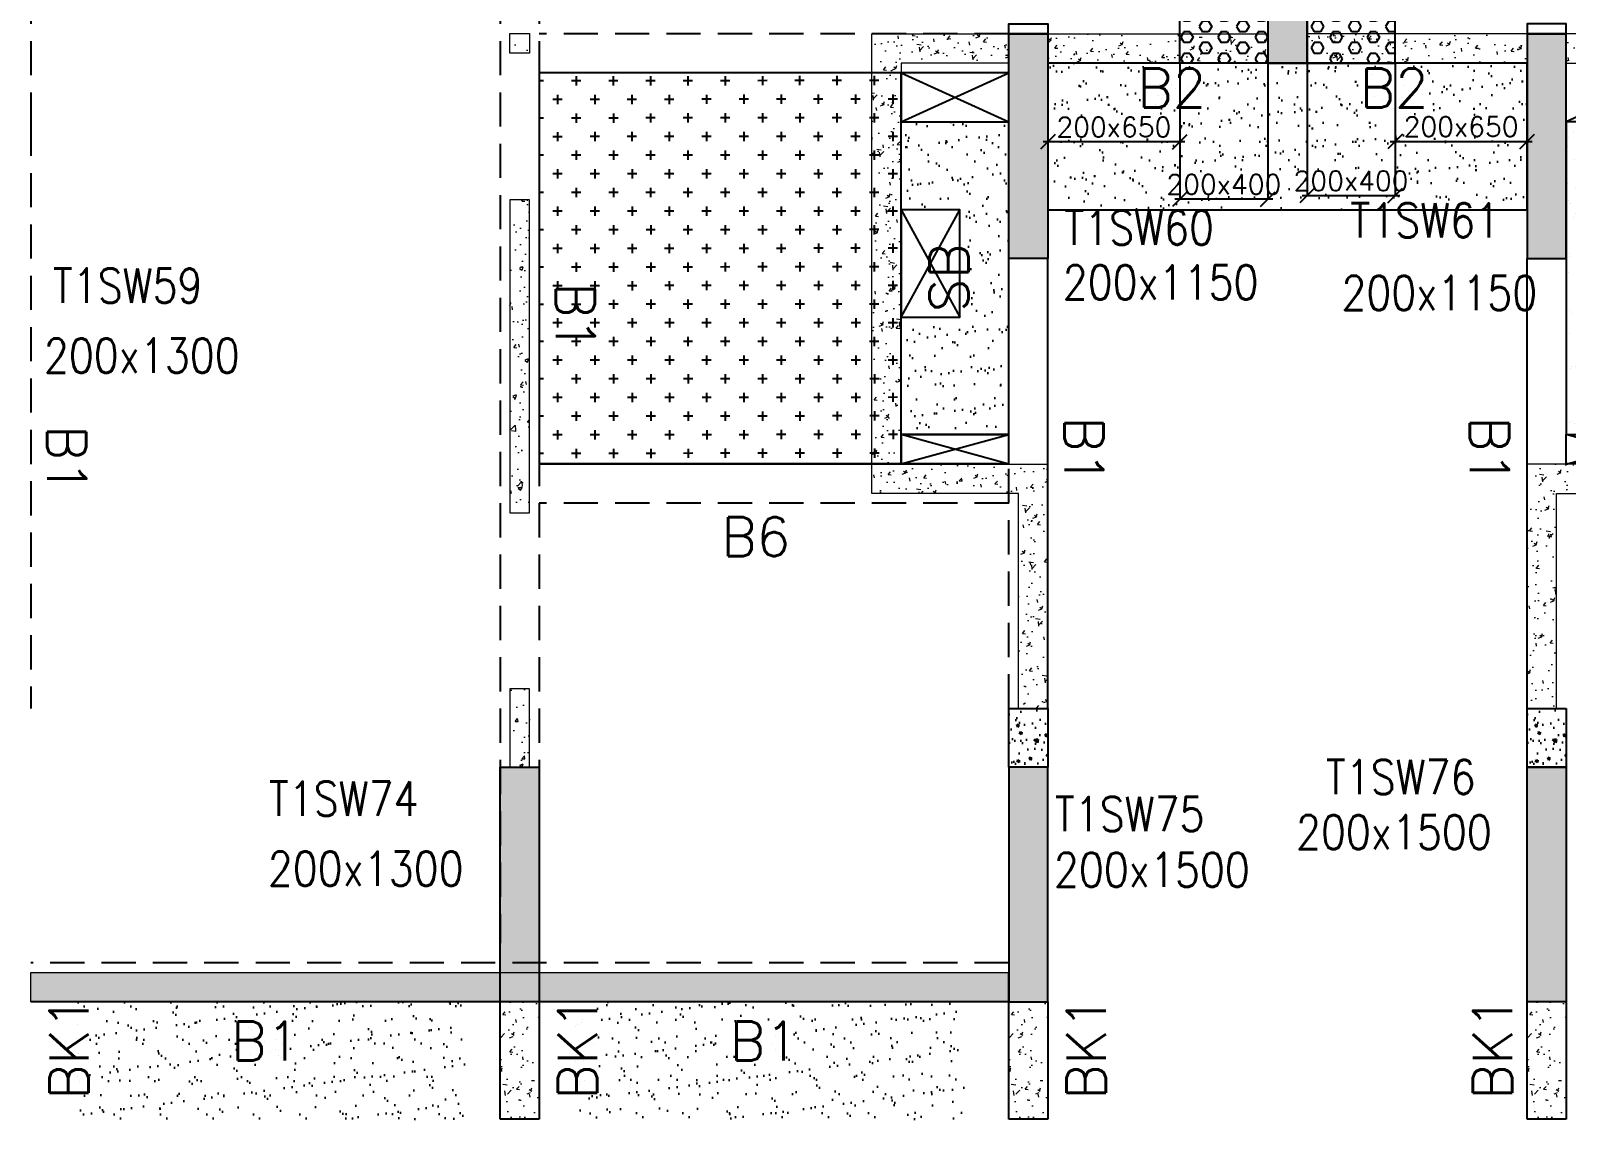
# Model space of a CAD drawing. Header units: millimetres. Extents: x 1078357 to 2594950, y -4969473 to -4636555.
# Drawn here: x 1728150 to 1736000, y -4674681 to -4669116 of the extents above; entities that cross this region are included whole.
import ezdxf

# ---------------------------------------------------------------- set-up
doc = ezdxf.new("R2010")
doc.units = ezdxf.units.MM
doc.header["$PDMODE"] = 35
for name, pattern in [('CENTER', [2, 1.25, -0.25, 0.25, -0.25]), ('CONTINOUS', [0]), ('HIDDEN', [0.375, 0.25, -0.125]), ('New Retail block$0$CONTINOUS', [0])]:
    doc.linetypes.add(name, pattern=pattern)
doc.layers.get('0').update_dxf_attribs({"lineweight": 0})
doc.layers.get('Defpoints').update_dxf_attribs({"lineweight": 0})
for name, color, linetype, lineweight in [('A-_ANOTDIMA_D-', 6, 'Continuous', 13), ('COL. NO.', 30, 'Continuous', 25), ('COL. SIZE', 7, 'Continuous', 25), ('DIM', 9, 'Continuous', 25), ('HATCH', 8, 'Continuous', 30), ('RCC UPSTAND', 43, 'Continuous', 30), ('S-NON STR RCC WALL', 8, 'Continuous', 0)]:
    doc.layers.add(name, color=color, linetype=linetype, lineweight=lineweight)
for name, color, linetype in [('B-200x325', 201, 'HIDDEN'), ('B-200x650', 241, 'HIDDEN'), ('B-300xSLAB THK.', 151, 'Continuous'), ('BK1-200x650', 241, 'HIDDEN'), ('DC BEAM NO.', 7, 'Continuous'), ('DROP SLAB', 8, 'Continuous'), ('NON STR. RCC WALL', 6, 'Continuous'), ('S-COLUMN_SHEAR WALL', 1, 'Continuous'), ('S-PROJECTION', 54, 'New Retail block$0$CONTINOUS'), ('SLAB FOLD', 8, 'Continuous')]:
    doc.layers.add(name, color=color, linetype=linetype)
doc.styles.add('Roman', font='romans')
doc.styles.add('ROMANS', font='romans.shx', dxfattribs={"width": 0.85})
doc.dimstyles.new('HARESH', dxfattribs={"dimtxt": 150, "dimasz": 75, "dimexe": 0, "dimexo": 0, "dimgap": 25, "dimtad": 1, "dimdec": 0, "dimdsep": 46, "dimtxsty": 'Roman', "dimblk": 'OBLIQUE', "dimcen": 225, "dimdle": 25, "dimclrd": 2, "dimclre": 2, "dimclrt": 7, "dimadec": 8, "dimazin": 1, "dimtfac": 1, "dimtdec": 0, "dimtmove": 0, "dimatfit": 0, "dimfxl": 1, "dimlwd": -1, "dimlwe": -1, "dimarcsym": 0})
pattern_1 = [(50, (-4642745.6, 23291591.78), (182.184669, -15.9390855), [19.05, -209.55]), (355, (-4642745.6, 23291591.78), (-35.2434214, 191.0568452), [15.24, -167.6405842]), (100.4514447, (-4642730.41, 23291590.45), (146.9412471, 175.1177519), [16.1900088, -178.0902446]), (46.1842, (-4642745.6, 23291642.58), (271.0790409, -42.042328), [28.575, -314.325]), (96.6355576, (-4642723, 23291639.08), (237.404134, 247.4261246), [24.2850231, -267.1356082]), (351.1841512, (-4642745.6, 23291642.58), (237.404134, 247.4261246), [22.859967, -251.459732]), (21, (-4642720.2, 23291629.88), (151.6143913, -102.2651982), [19.05, -209.55]), (326, (-4642720.2, 23291629.88), (61.8020283, 184.1879661), [15.24, -167.64]), (71.451445, (-4642707.56, 23291621.36), (213.4164193, 81.9227689), [16.1900088, -178.0899376]), (37.5, (-4642745.6, 23291591.78), (3.08860325, 84.55503887), [0, -165.608, 0, -170.18, 0, -168.275]), (7.5, (-4642745.6, 23291591.78), (66.8196625, 100.18057482), [0, -97.028, 0, -161.798, 0, -64.135]), (327.5, (-4642802.24, 23291591.78), (135.59059517, -5.728744), [0, -63.5, 0, -198.12, 0, -262.89]), (317.5, (-4642827.64, 23291591.78), (148.1291814, 25.42649103), [0, -82.55, 0, -131.572, 0, -186.69])]
pattern_2 = [(180, (602125.096, 207843.35), (-7e-15, -54.99261315), [31.75, -63.5]), (300, (602125.096, 207843.35), (47.625, 27.4963066), [31.75, -63.5]), (240, (602093.346, 207843.35), (47.625, -27.4963066), [31.75, -63.5])]

# ---------------------------------------------------------------- blocks, each defined once
blk = doc.blocks.new('_Oblique')
at = {"color": 0, "linetype": 'ByBlock', "lineweight": -2}
blk.add_line((-0.5, -0.5), (0.5, 0.5), dxfattribs=at)
blk = doc.blocks.new('*D1396')
at = {"layer": 'Defpoints', "color": 0, "ltscale": 700, "transparency": 16777216}
for p in [(1734024.3, -4669281.3, 0), (1734474.4, -4669281.3, 0), (1734024.3, -4669976.4)]:
    blk.add_point(p, dxfattribs=at)
at = {"layer": 'DIM', "color": 2, "ltscale": 700, "transparency": 16777216}
for p, q in [((1734024.3, -4669281.3), (1734024.3, -4669976.4)), ((1734474.4, -4669281.3), (1734474.4, -4669976.4)), ((1734499.4, -4669976.4), (1733999.3, -4669976.4))]:
    blk.add_line(p, q, dxfattribs=at)
at = {"layer": 'DIM', "color": 2, "ltscale": 700, "transparency": 16777216, "xscale": 75, "yscale": 75, "zscale": 75, "rotation": 180}
blk.add_blockref('_Oblique', (1734024.3, -4669976.4), dxfattribs=at)
at = {"layer": 'DIM', "color": 2, "ltscale": 700, "transparency": 16777216, "xscale": 75, "yscale": 75, "zscale": 75}
blk.add_blockref('_Oblique', (1734474.4, -4669976.4), dxfattribs=at)
at = {"layer": 'DIM', "color": 7, "ltscale": 700, "transparency": 16777216, "insert": (1734249.4, -4669901.4), "char_height": 150, "attachment_point": 5, "style": 'Roman'}
blk.add_mtext('{\\H0.666667x;200x400}', dxfattribs=at)
blk = doc.blocks.new('*D1397')
at = {"layer": 'Defpoints', "color": 0, "ltscale": 700, "transparency": 16777216}
for p in [(1733349.7, -4669281.4, 0), (1734024.3, -4669281.3, 0), (1733349.7, -4669683.4)]:
    blk.add_point(p, dxfattribs=at)
at = {"layer": 'DIM', "color": 2, "ltscale": 700, "transparency": 16777216}
for p, q in [((1733349.7, -4669281.4), (1733349.7, -4669683.4)), ((1734024.3, -4669281.3), (1734024.3, -4669683.4)), ((1734049.3, -4669683.4), (1733324.7, -4669683.4))]:
    blk.add_line(p, q, dxfattribs=at)
at = {"layer": 'DIM', "color": 2, "ltscale": 700, "transparency": 16777216, "xscale": 75, "yscale": 75, "zscale": 75, "rotation": 180}
blk.add_blockref('_Oblique', (1733349.7, -4669683.4), dxfattribs=at)
at = {"layer": 'DIM', "color": 2, "ltscale": 700, "transparency": 16777216, "xscale": 75, "yscale": 75, "zscale": 75}
blk.add_blockref('_Oblique', (1734024.3, -4669683.4), dxfattribs=at)
at = {"layer": 'DIM', "color": 7, "ltscale": 700, "transparency": 16777216, "insert": (1733687, -4669608.4), "char_height": 150, "attachment_point": 5, "style": 'Roman'}
blk.add_mtext('{\\H0.666667x;200x650}', dxfattribs=at)
blk = doc.blocks.new('*D1398')
at = {"layer": 'Defpoints', "color": 0, "ltscale": 700, "transparency": 16777216}
for p in [(1734674.5, -4669281.3, 0), (1735124.6, -4669281.4, 0), (1735124.6, -4669958.1)]:
    blk.add_point(p, dxfattribs=at)
at = {"layer": 'DIM', "color": 2, "ltscale": 700, "transparency": 16777216}
for p, q in [((1734674.5, -4669281.3), (1734674.5, -4669958.1)), ((1735124.6, -4669281.4), (1735124.6, -4669958.1)), ((1734649.5, -4669958.1), (1735149.6, -4669958.1))]:
    blk.add_line(p, q, dxfattribs=at)
at = {"layer": 'DIM', "color": 2, "ltscale": 700, "transparency": 16777216, "xscale": 75, "yscale": 75, "zscale": 75, "rotation": 180}
blk.add_blockref('_Oblique', (1734674.5, -4669958.1), dxfattribs=at)
at = {"layer": 'DIM', "color": 2, "ltscale": 700, "transparency": 16777216, "xscale": 75, "yscale": 75, "zscale": 75}
blk.add_blockref('_Oblique', (1735124.6, -4669958.1), dxfattribs=at)
at = {"layer": 'DIM', "color": 7, "ltscale": 700, "transparency": 16777216, "insert": (1734899.5, -4669883.1), "char_height": 150, "attachment_point": 5, "style": 'Roman'}
blk.add_mtext('{\\H0.666667x;200x400}', dxfattribs=at)
blk = doc.blocks.new('*D1399')
at = {"layer": 'Defpoints', "color": 0, "ltscale": 700, "transparency": 16777216}
for p in [(1735124.6, -4669281.4, 0), (1735799.5, -4669281.4, 0), (1735799.5, -4669681.4)]:
    blk.add_point(p, dxfattribs=at)
at = {"layer": 'DIM', "color": 2, "ltscale": 700, "transparency": 16777216}
for p, q in [((1735124.6, -4669281.4), (1735124.6, -4669681.4)), ((1735799.5, -4669281.4), (1735799.5, -4669681.4)), ((1735099.6, -4669681.4), (1735824.5, -4669681.4))]:
    blk.add_line(p, q, dxfattribs=at)
at = {"layer": 'DIM', "color": 2, "ltscale": 700, "transparency": 16777216, "xscale": 75, "yscale": 75, "zscale": 75, "rotation": 180}
blk.add_blockref('_Oblique', (1735124.6, -4669681.4), dxfattribs=at)
at = {"layer": 'DIM', "color": 2, "ltscale": 700, "transparency": 16777216, "xscale": 75, "yscale": 75, "zscale": 75}
blk.add_blockref('_Oblique', (1735799.5, -4669681.4), dxfattribs=at)
at = {"layer": 'DIM', "color": 7, "ltscale": 700, "transparency": 16777216, "insert": (1735462, -4669606.4), "char_height": 150, "attachment_point": 5, "style": 'Roman'}
blk.add_mtext('{\\H0.666667x;200x650}', dxfattribs=at)
blk = doc.blocks.new('G$CD63B60BD')
at = {"layer": 'COL. NO.', "linetype": 'Continuous', "style": 'ROMANS', "width": 0.85}
for s, p in [('T1SW61', (38245.8, 3908.3, -320.4)), ('T1SW60', (36783.6, 3870.6, -320.4)), ('T1SW59', (31613, 3574.7, -320.4)), ('T1SW76', (38120.4, 1062.3, -320.4)), ('T1SW74', (32717.2, 951.6, -320.4)), ('T1SW75', (36735.3, 872.8, -320.4))]:
    blk.add_text(s, height=175, dxfattribs=at).set_placement(p)
at = {"layer": 'COL. SIZE', "linetype": 'Continuous', "style": 'ROMANS', "width": 0.85}
for s, p in [('200x1150', (36775.6, 3591.4, -320.4)), ('200x1150', (38200.2, 3537.4, -320.4)), ('200x1300', (31567.2, 3216.9, -320.4)), ('200x1500', (37968.1, 780.4, -320.4)), ('200x1300', (32711.8, 593.8, -320.4)), ('200x1500', (36730.7, 588, -320.4))]:
    blk.add_text(s, height=175, dxfattribs=at).set_placement(p)

msp = doc.modelspace()

# ---------------------------------------------------------------- hatches: boundary and pattern name
at = {"layer": 'DROP SLAB'}
h = msp.add_hatch(dxfattribs=at)
h.set_pattern_fill('CROSS', color=8, scale=15, angle=0.03079)
h.set_pattern_definition([(180.03079016, (-8151115.37, 37483640.69), (-95.19879988, -95.30117261), [47.625, -142.875]), (270.03079016, (-8151139.2, 37483664.49), (95.30117261, -95.19879988), [47.625, -142.875])])
h.paths.add_polyline_path([(1732599.6, -4669330.9), (1730749.6, -4669330.9), (1730749.6, -4671330.7), (1732599.6, -4671330.7)])
at = {"layer": 'HATCH'}
h = msp.add_hatch(dxfattribs=at)
h.set_pattern_fill('AR-SAND', color=8, scale=3, angle=179.97015)
h.set_pattern_definition([(37.47015413, (-3351083.1, 18697427.76), (-4.72361136, 146.8264517), [0, -115.824, 0, -129.54, 0, -123.825]), (7.4701541, (-3351083.1, 18697427.76), (134.9689868, 214.9772528), [0, -62.484, 0, -104.394, 0, -40.005]), (327.4701541, (-3351176.83, 18697427.8), (237.2979035, 0.3075449), [0, -38.1, 0, -137.16, 0, -179.07]), (317.4701541, (-3351176.83, 18697427.8), (229.1017424, 66.759465), [0, -19.05, 0, -89.916, 0, -102.87])])
h.paths.add_polyline_path([(1735799.8, -4669280.8), (1733349.9, -4669280.8), (1733349.9, -4669880.9), (1735799.9, -4669880.9)])
h = msp.add_hatch(dxfattribs=at)
h.set_pattern_fill('AR-SAND', color=8, scale=3, angle=179.97015)
h.set_pattern_definition([(37.47015413, (-3351083.01, 18697427.76), (-4.72361136, 146.8264517), [0, -115.824, 0, -129.54, 0, -123.825]), (7.4701541, (-3351083.01, 18697427.76), (134.9689868, 214.9772528), [0, -62.484, 0, -104.394, 0, -40.005]), (327.4701541, (-3351176.74, 18697427.8), (237.2979035, 0.3075449), [0, -38.1, 0, -137.16, 0, -179.07]), (317.4701541, (-3351176.74, 18697427.8), (229.1017424, 66.759465), [0, -19.05, 0, -89.916, 0, -102.87])])
h.paths.add_polyline_path([(1735799.9, -4669280.8), (1733349.9, -4669280.8), (1733350, -4670030.8), (1735800, -4670030.8)])
h = msp.add_hatch(dxfattribs=at)
h.set_pattern_fill('AR-SAND', color=8, scale=3, angle=359.97015)
h.set_pattern_definition([(37.47015413, (-4472244.2, 23605394.69), (-4.72361136, 146.8264517), [0, -115.824, 0, -129.54, 0, -123.825]), (7.4701541, (-4472244.2, 23605394.7), (134.9689868, 214.9772528), [0, -62.484, 0, -104.394, 0, -40.005]), (327.47015413, (-4472337.93, 23605394.74), (237.29790347, 0.3075449), [0, -38.1, 0, -137.16, 0, -179.07]), (317.4701541, (-4472337.93, 23605394.74), (229.1017424, 66.759465), [0, -19.05, 0, -89.916, 0, -102.87])])
h.paths.add_polyline_path([(1733148.9, -4671180.9), (1732598.9, -4671180.9), (1732598.9, -4670580.9), (1732898.9, -4670580.9), (1732898.9, -4670030.9), (1732598.9, -4670031), (1732598.9, -4669580.9), (1733148.9, -4669580.9)])
h = msp.add_hatch(dxfattribs=at)
h.set_pattern_fill('AR-SAND', color=8, scale=3, angle=180.02985)
h.set_pattern_definition([(37.47015413, (-4472243.43, 23605394.62), (-4.72361136, 146.8264517), [0, -115.824, 0, -129.54, 0, -123.825]), (7.4701541, (-4472243.43, 23605394.62), (134.9689868, 214.9772528), [0, -62.484, 0, -104.394, 0, -40.005]), (327.47015413, (-4472337.15, 23605394.67), (237.29790347, 0.3075449), [0, -38.1, 0, -137.16, 0, -179.07]), (317.4701541, (-4472337.15, 23605394.67), (229.1017424, 66.759465), [0, -19.05, 0, -89.916, 0, -102.87])])
h.paths.add_polyline_path([(1735999.6, -4671180.8), (1736549.6, -4671180.8), (1736549.6, -4670580.8), (1736249.6, -4670580.8), (1736249.6, -4670030.8), (1736549.6, -4670030.9), (1736549.6, -4669580.8), (1735999.6, -4669580.8)])
h = msp.add_hatch(dxfattribs=at)
h.set_pattern_fill('AR-SAND', color=8, scale=3, angle=179.97015)
h.set_pattern_definition([(37.47015413, (-3349758.1, 18697427.77), (-4.72361136, 146.8264517), [0, -115.824, 0, -129.54, 0, -123.825]), (7.4701541, (-3349758.1, 18697427.77), (134.9689868, 214.9772528), [0, -62.484, 0, -104.394, 0, -40.005]), (327.4701541, (-3349851.83, 18697427.82), (237.2979035, 0.3075449), [0, -38.1, 0, -137.16, 0, -179.07]), (317.4701541, (-3349851.83, 18697427.82), (229.1017424, 66.759465), [0, -19.05, 0, -89.916, 0, -102.87])])
h.paths.add_polyline_path([(1730374.9, -4674080.9), (1728374.9, -4674080.9), (1728374.9, -4674680.9), (1730374.9, -4674680.9)])
h = msp.add_hatch(dxfattribs=at)
h.set_pattern_fill('AR-SAND', color=8, scale=3, angle=179.97015)
h.set_pattern_definition([(37.47015413, (-3352308.1, 18697427.77), (-4.72361136, 146.8264517), [0, -115.824, 0, -129.54, 0, -123.825]), (7.4701541, (-3352308.1, 18697427.77), (134.9689868, 214.9772528), [0, -62.484, 0, -104.394, 0, -40.005]), (327.4701541, (-3352401.83, 18697427.82), (237.2979035, 0.3075449), [0, -38.1, 0, -137.16, 0, -179.07]), (317.4701541, (-3352401.83, 18697427.82), (229.1017424, 66.759465), [0, -19.05, 0, -89.916, 0, -102.87])])
h.paths.add_polyline_path([(1732924.9, -4674080.9), (1730924.9, -4674080.9), (1730924.9, -4674680.9), (1732924.9, -4674680.9)])
at = {"layer": 'RCC UPSTAND'}
h = msp.add_hatch(dxfattribs=at)
h.set_pattern_fill('AR-CONC', color=8, scale=20, angle=90)
h.set_pattern_definition([(140, (-1474850.46, -7211325.33), (12.550427, 143.4520365), [15, -165]), (85, (-1474850.46, -7211325.33), (-150.438427, -27.7502667), [12, -132]), (190.4514445, (-1474849.42, -7211313.37), (-137.887998, 115.7017693), [12.7480384, -140.2284224]), (136.1842, (-1474890.46, -7211325.33), (33.103856, 213.448266), [22.5, -247.5]), (186.6356355, (-1474887.7, -7211307.54), (-194.82372, 186.932389), [19.122068, -210.342752]), (81.184164, (-1474890.46, -7211325.33), (-194.82372, 186.932389), [18, -198]), (111, (-1474880.46, -7211305.33), (80.523778, 119.3814104), [15, -165]), (56, (-1474880.46, -7211305.33), (-145.030009, 48.6630664), [12, -132]), (161.4514447, (-1474873.75, -7211295.38), (-64.5062306, 168.0444753), [12.748038, -140.2284224]), (127.5, (-1474850.465, -7211325.327), (-66.57877077, 2.43197106), [0, -130.4, 0, -134, 0, -132.5]), (97.5, (-1474850.465, -7211325.33), (-78.8823424, 52.6139075), [0, -76.4, 0, -127.4, 0, -50.5]), (57.5, (-1474850.465, -7211369.927), (4.51097435, 106.7644872), [0, -50, 0, -156, 0, -207]), (47.5, (-1474850.46, -7211389.93), (-20.0209965, 116.6372339), [0, -65, 0, -103.6, 0, -147])])
h.paths.add_polyline_path([(1733349.6, -4672580.8), (1733349.6, -4672880.8), (1733149.6, -4672880.8), (1733149.6, -4672580.8)])
h = msp.add_hatch(dxfattribs=at)
h.set_pattern_fill('AR-CONC', color=8, scale=20, angle=90)
h.set_pattern_definition([(140, (-1472200.46, -7211325.33), (12.550427, 143.4520365), [15, -165]), (85, (-1472200.46, -7211325.33), (-150.438427, -27.7502667), [12, -132]), (190.4514445, (-1472199.42, -7211313.37), (-137.887998, 115.7017693), [12.7480384, -140.2284224]), (136.1842, (-1472240.46, -7211325.33), (33.103856, 213.448266), [22.5, -247.5]), (186.6356355, (-1472237.7, -7211307.54), (-194.82372, 186.932389), [19.122068, -210.342752]), (81.184164, (-1472240.46, -7211325.33), (-194.82372, 186.932389), [18, -198]), (111, (-1472230.46, -7211305.33), (80.523778, 119.3814104), [15, -165]), (56, (-1472230.46, -7211305.33), (-145.030009, 48.6630664), [12, -132]), (161.4514447, (-1472223.75, -7211295.38), (-64.5062306, 168.0444753), [12.748038, -140.2284224]), (127.5, (-1472200.465, -7211325.327), (-66.57877077, 2.43197106), [0, -130.4, 0, -134, 0, -132.5]), (97.5, (-1472200.465, -7211325.33), (-78.8823424, 52.6139075), [0, -76.4, 0, -127.4, 0, -50.5]), (57.5, (-1472200.465, -7211369.927), (4.51097435, 106.7644872), [0, -50, 0, -156, 0, -207]), (47.5, (-1472200.46, -7211389.93), (-20.0209965, 116.6372339), [0, -65, 0, -103.6, 0, -147])])
h.paths.add_polyline_path([(1735999.6, -4672580.8), (1735999.6, -4672880.8), (1735799.6, -4672880.8), (1735799.6, -4672580.8)])
at = {"layer": 'S-COLUMN_SHEAR WALL', "lineweight": 25}
h = msp.add_hatch(color=1, dxfattribs=at)
h.dxf.hatch_style = 1
h.paths.add_polyline_path([(1734474.7, -4669280.8), (1734674.7, -4669280.8), (1734674.7, -4667130.8), (1734474.7, -4667130.8)])
at = {"layer": 'S-COLUMN_SHEAR WALL', "lineweight": 25, "extrusion": (-1.00316e-06, -1.91639e-11, 1)}
h = msp.add_hatch(color=1, dxfattribs=at)
h.dxf.hatch_style = 1
h.paths.add_polyline_path([(1733149.7, -4669130.9), (1733349.7, -4669130.9), (1733349.7, -4670280.9), (1733149.7, -4670280.9)])
at = {"layer": 'S-COLUMN_SHEAR WALL', "lineweight": 25}
h = msp.add_hatch(color=1, dxfattribs=at)
h.dxf.hatch_style = 1
h.paths.add_polyline_path([(1735999.7, -4669130.9), (1735799.7, -4669130.9), (1735799.7, -4670280.9), (1735999.7, -4670280.9)])
h = msp.add_hatch(color=1, dxfattribs=at)
h.dxf.hatch_style = 1
h.paths.add_polyline_path([(1730749.6, -4672880.8), (1730749.6, -4674080.9), (1730549.6, -4674080.9), (1730549.6, -4672880.8)])
at = {"layer": 'S-COLUMN_SHEAR WALL', "lineweight": 25, "extrusion": (-1.00316e-06, -1.91639e-11, 1)}
h = msp.add_hatch(color=1, dxfattribs=at)
h.dxf.hatch_style = 1
h.paths.add_polyline_path([(1733149.6, -4674080.9), (1733349.6, -4674080.9), (1733349.6, -4672880.9), (1733149.6, -4672880.9)])
at = {"layer": 'S-COLUMN_SHEAR WALL', "lineweight": 25}
h = msp.add_hatch(color=1, dxfattribs=at)
h.dxf.hatch_style = 1
h.paths.add_polyline_path([(1735999.6, -4672880.8), (1735999.6, -4674080.9), (1735799.6, -4674080.9), (1735799.6, -4672880.8)])
at = {"layer": 'S-NON STR RCC WALL'}
h = msp.add_hatch(dxfattribs=at)
h.set_pattern_fill('AR-CONC', color=256, angle=180)
h.set_pattern_definition([(50, (2827874.64, -9398072.05), (182.184669, -15.9390855), [19.05, -209.55]), (355, (2827874.64, -9398072.05), (-35.2434214, 191.056845), [15.24, -167.640584]), (100.4514447, (2827889.82, -9398073.38), (146.941247, 175.117752), [16.190009, -178.0902446]), (46.1842, (2827874.64, -9398021.25), (271.079041, -42.042328), [28.575, -314.325]), (96.6355576, (2827897.23, -9398024.75), (237.404134, 247.426125), [24.285023, -267.135608]), (351.184151, (2827874.64, -9398021.25), (237.404134, 247.426125), [22.859967, -251.459732]), (21, (2827900.04, -9398033.95), (151.6143913, -102.265198), [19.05, -209.55]), (326, (2827900.04, -9398033.95), (61.802028, 184.187966), [15.24, -167.64]), (71.451445, (2827912.68, -9398042.47), (213.416419, 81.922769), [16.190009, -178.0899376]), (37.5, (2827874.64, -9398072.05), (3.08860325, 84.5550389), [0, -165.608, 0, -170.18, 0, -168.275]), (7.5, (2827874.64, -9398072.05), (66.8196625, 100.1805748), [0, -97.028, 0, -161.798, 0, -64.135]), (327.5, (2827818, -9398072.05), (135.5905952, -5.728744), [0, -63.5, 0, -198.12, 0, -262.89]), (317.5, (2827792.6, -9398072.05), (148.1291814, 25.426491), [0, -82.55, 0, -131.572, 0, -186.69])])
h.paths.add_polyline_path([(1730599.9, -4669130.7), (1730699.9, -4669130.7), (1730699.9, -4669230.7), (1730599.9, -4669230.7)])
h = msp.add_hatch(dxfattribs=at)
h.set_pattern_fill('AR-CONC', color=256)
h.set_pattern_definition(pattern_1)
h.paths.add_polyline_path([(1732449.9, -4671480.9), (1732449.9, -4669130.9), (1733149.9, -4669130.9), (1733149.9, -4669280.9), (1732599.9, -4669280.9), (1732599.9, -4671330.9), (1733349.9, -4671330.9), (1733349.9, -4672580.8), (1733199.9, -4672580.8), (1733199.9, -4671480.9)])
h = msp.add_hatch(dxfattribs=at)
h.set_pattern_fill('AR-CONC', color=256)
h.set_pattern_definition(pattern_1)
h.paths.add_polyline_path([(1734474.9, -4669280.9), (1733349.9, -4669280.9), (1733349.9, -4669130.9), (1734474.9, -4669130.9)])
h = msp.add_hatch(dxfattribs=at)
h.set_pattern_fill('AR-CONC', color=256, angle=180)
h.set_pattern_definition(pattern_1)
h.paths.add_polyline_path([(1734674.9, -4669280.9), (1735799.9, -4669280.9), (1735799.9, -4669130.9), (1734674.9, -4669130.9)])
h = msp.add_hatch(dxfattribs=at)
h.set_pattern_fill('AR-CONC', color=256, angle=180)
h.set_pattern_definition(pattern_1)
h.paths.add_polyline_path([(1736699.9, -4671480.9), (1736699.9, -4669130.9), (1735999.9, -4669130.9), (1735999.9, -4669280.9), (1736549.9, -4669280.9), (1736549.9, -4671330.9), (1735799.9, -4671330.9), (1735799.9, -4672580.8), (1735949.9, -4672580.8), (1735949.9, -4671480.9)])
h = msp.add_hatch(dxfattribs=at)
h.set_pattern_fill('AR-CONC', color=256, angle=180)
h.set_pattern_definition([(50, (2827887.86, -9396707.38), (182.184669, -15.9390855), [19.05, -209.55]), (355, (2827887.86, -9396707.38), (-35.2434214, 191.056845), [15.24, -167.640584]), (100.4514447, (2827903.04, -9396708.71), (146.941247, 175.117752), [16.190009, -178.0902446]), (46.1842, (2827887.86, -9396656.58), (271.079041, -42.042328), [28.575, -314.325]), (96.6355576, (2827910.45, -9396660.1), (237.404134, 247.426125), [24.285023, -267.135608]), (351.184151, (2827887.86, -9396656.58), (237.404134, 247.426125), [22.859967, -251.459732]), (21, (2827913.26, -9396669.28), (151.6143913, -102.265198), [19.05, -209.55]), (326, (2827913.26, -9396669.28), (61.802028, 184.187966), [15.24, -167.64]), (71.451445, (2827925.89, -9396677.8), (213.416419, 81.922769), [16.190009, -178.0899376]), (37.5, (2827887.855, -9396707.385), (3.08860325, 84.5550389), [0, -165.608, 0, -170.18, 0, -168.275]), (7.5, (2827887.855, -9396707.385), (66.8196625, 100.1805748), [0, -97.028, 0, -161.798, 0, -64.135]), (327.5, (2827831.21, -9396707.385), (135.5905952, -5.728744), [0, -63.5, 0, -198.12, 0, -262.89]), (317.5, (2827805.81, -9396707.38), (148.1291814, 25.426491), [0, -82.55, 0, -131.572, 0, -186.69])])
h.paths.add_polyline_path([(1730599.9, -4671580.7), (1730699.9, -4671580.7), (1730699.9, -4669980.7), (1730599.9, -4669980.7)])
h = msp.add_hatch(dxfattribs=at)
h.set_pattern_fill('AR-CONC', color=256, angle=180)
h.set_pattern_definition([(50, (1730663.14, -4712688.2), (182.18467, -15.9391), [19.05, -209.55]), (355, (1730663.14, -4712688.2), (-35.2434, 191.05685), [15.24, -167.6406]), (100.45144, (1730678.32, -4712689.53), (146.94125, 175.11775), [16.19, -178.09024]), (46.1842, (1730663.14, -4712637.4), (271.079, -42.0423), [28.575, -314.325]), (96.63556, (1730685.73, -4712640.9), (237.4041, 247.4261), [24.285, -267.1356]), (351.18415, (1730663.14, -4712637.4), (237.4041, 247.4261), [22.86, -251.4597]), (21, (1730688.54, -4712650.1), (151.6144, -102.2652), [19.05, -209.55]), (326, (1730688.54, -4712650.1), (61.802, 184.188), [15.24, -167.64]), (71.45144, (1730701.17, -4712658.62), (213.4164, 81.9228), [16.19, -178.0899]), (37.5, (1730663.14, -4712688.2), (3.0886, 84.55504), [0, -165.608, 0, -170.18, 0, -168.275]), (7.5, (1730663.14, -4712688.2), (66.81966, 100.18057), [0, -97.028, 0, -161.798, 0, -64.135]), (327.5, (1730606.5, -4712688.2), (135.5906, -5.72874), [0, -63.5, 0, -198.12, 0, -262.89]), (317.5, (1730581.1, -4712688.2), (148.12918, 25.4265), [0, -82.55, 0, -131.572, 0, -186.69])])
h.paths.add_polyline_path([(1730599.9, -4672881.1), (1730699.9, -4672881.1), (1730699.9, -4672480.7), (1730599.9, -4672480.7)])
h = msp.add_hatch(dxfattribs=at)
h.set_pattern_fill('AR-CONC', color=256)
h.set_pattern_definition([(50, (-5739970.31, 27975610.97), (182.184669, -15.93908554), [19.05, -209.55]), (355, (-5739970.31, 27975610.97), (-35.2434214, 191.0568452), [15.24, -167.6405842]), (100.4514447, (-5739955.13, 27975609.64), (146.9412471, 175.1177519), [16.1900088, -178.0902446]), (46.1842, (-5739970.31, 27975661.77), (271.0790409, -42.042328), [28.575, -314.325]), (96.6355576, (-5739947.72, 27975658.27), (237.404134, 247.4261246), [24.2850231, -267.1356082]), (351.1841512, (-5739970.3, 27975661.77), (237.404134, 247.4261246), [22.859967, -251.459732]), (21, (-5739944.91, 27975649.07), (151.6143913, -102.2651982), [19.05, -209.55]), (326, (-5739944.91, 27975649.07), (61.8020283, 184.1879661), [15.24, -167.64]), (71.451445, (-5739932.28, 27975640.55), (213.4164193, 81.9227689), [16.1900088, -178.0899376]), (37.5, (-5739970.31, 27975610.97), (3.08860325, 84.55503887), [0, -165.608, 0, -170.18, 0, -168.275]), (7.5, (-5739970.31, 27975610.97), (66.8196625, 100.18057482), [0, -97.028, 0, -161.798, 0, -64.135]), (327.5, (-5740026.954, 27975610.97), (135.59059517, -5.72874399), [0, -63.5, 0, -198.12, 0, -262.89]), (317.5, (-5740052.35, 27975610.97), (148.1291814, 25.42649103), [0, -82.55, 0, -131.572, 0, -186.69])])
h.paths.add_polyline_path([(1733146.9, -4674080.9), (1728149.9, -4674080.9), (1728149.9, -4673930.9), (1733146.9, -4673930.9)])
h = msp.add_hatch(dxfattribs=at)
h.set_pattern_fill('AR-CONC', color=256, angle=180)
h.set_pattern_definition([(50, (-7899622.63, 37565026.48), (182.184669, -15.93908554), [19.05, -209.55]), (355, (-7899622.63, 37565026.48), (-35.2434214, 191.0568452), [15.24, -167.6405842]), (100.4514447, (-7899607.45, 37565025.16), (146.9412471, 175.1177519), [16.1900088, -178.0902446]), (46.1842, (-7899622.63, 37565077.28), (271.0790409, -42.0423279), [28.575, -314.325]), (96.6355576, (-7899600.04, 37565073.78), (237.404134, 247.4261246), [24.2850231, -267.1356082]), (351.1841512, (-7899622.63, 37565077.28), (237.404134, 247.4261246), [22.859967, -251.459732]), (21, (-7899597.23, 37565064.58), (151.61439127, -102.2651982), [19.05, -209.55]), (326, (-7899597.23, 37565064.58), (61.80202835, 184.1879661), [15.24, -167.64]), (71.451445, (-7899584.6, 37565056.06), (213.4164193, 81.9227689), [16.1900088, -178.0899376]), (37.5, (-7899622.63, 37565026.485), (3.08860325, 84.55503887), [0, -165.608, 0, -170.18, 0, -168.275]), (7.5, (-7899622.63, 37565026.485), (66.81966251, 100.18057482), [0, -97.028, 0, -161.798, 0, -64.135]), (327.5, (-7899679.27, 37565026.485), (135.59059517, -5.72874399), [0, -63.5, 0, -198.12, 0, -262.89]), (317.5, (-7899704.67, 37565026.48), (148.1291814, 25.42649103), [0, -82.55, 0, -131.572, 0, -186.69])])
h.paths.add_polyline_path([(1730749.6, -4674080.8), (1730549.6, -4674080.8), (1730549.6, -4674680.8), (1730749.6, -4674680.8), (1730749.6, -4674680.8), (1730749.6, -4674080.9)], is_closed=False)
h = msp.add_hatch(dxfattribs=at)
h.set_pattern_fill('AR-CONC', color=256, angle=180)
h.set_pattern_definition([(50, (-7897022.61, 37565026.48), (182.184669, -15.93908554), [19.05, -209.55]), (355, (-7897022.61, 37565026.48), (-35.2434214, 191.0568452), [15.24, -167.6405842]), (100.4514447, (-7897007.43, 37565025.16), (146.9412471, 175.1177519), [16.1900088, -178.0902446]), (46.1842, (-7897022.6, 37565077.28), (271.0790409, -42.0423279), [28.575, -314.325]), (96.6355576, (-7897000.02, 37565073.78), (237.404134, 247.4261246), [24.2850231, -267.1356082]), (351.1841512, (-7897022.6, 37565077.28), (237.404134, 247.4261246), [22.859967, -251.459732]), (21, (-7896997.21, 37565064.58), (151.61439127, -102.2651982), [19.05, -209.55]), (326, (-7896997.21, 37565064.58), (61.80202835, 184.1879661), [15.24, -167.64]), (71.451445, (-7896984.58, 37565056.06), (213.4164193, 81.9227689), [16.1900088, -178.0899376]), (37.5, (-7897022.61, 37565026.485), (3.08860325, 84.55503887), [0, -165.608, 0, -170.18, 0, -168.275]), (7.5, (-7897022.61, 37565026.485), (66.81966251, 100.18057482), [0, -97.028, 0, -161.798, 0, -64.135]), (327.5, (-7897079.25, 37565026.485), (135.59059517, -5.72874399), [0, -63.5, 0, -198.12, 0, -262.89]), (317.5, (-7897104.65, 37565026.48), (148.1291814, 25.42649103), [0, -82.55, 0, -131.572, 0, -186.69])])
h.paths.add_polyline_path([(1733349.6, -4674080.8), (1733149.6, -4674080.8), (1733149.6, -4674680.8), (1733349.6, -4674680.8), (1733349.6, -4674680.8), (1733349.6, -4674080.9)], is_closed=False)
h = msp.add_hatch(dxfattribs=at)
h.set_pattern_fill('AR-CONC', color=256, angle=180)
h.set_pattern_definition([(50, (-7894372.61, 37565026.48), (182.184669, -15.93908554), [19.05, -209.55]), (355, (-7894372.61, 37565026.48), (-35.2434214, 191.0568452), [15.24, -167.6405842]), (100.4514447, (-7894357.43, 37565025.16), (146.9412471, 175.1177519), [16.1900088, -178.0902446]), (46.1842, (-7894372.6, 37565077.28), (271.0790409, -42.0423279), [28.575, -314.325]), (96.6355576, (-7894350.02, 37565073.78), (237.404134, 247.4261246), [24.2850231, -267.1356082]), (351.1841512, (-7894372.6, 37565077.28), (237.404134, 247.4261246), [22.859967, -251.459732]), (21, (-7894347.21, 37565064.58), (151.61439127, -102.2651982), [19.05, -209.55]), (326, (-7894347.21, 37565064.58), (61.80202835, 184.1879661), [15.24, -167.64]), (71.451445, (-7894334.58, 37565056.06), (213.4164193, 81.9227689), [16.1900088, -178.0899376]), (37.5, (-7894372.61, 37565026.485), (3.08860325, 84.55503887), [0, -165.608, 0, -170.18, 0, -168.275]), (7.5, (-7894372.61, 37565026.485), (66.81966251, 100.18057482), [0, -97.028, 0, -161.798, 0, -64.135]), (327.5, (-7894429.25, 37565026.485), (135.59059517, -5.72874399), [0, -63.5, 0, -198.12, 0, -262.89]), (317.5, (-7894454.65, 37565026.48), (148.1291814, 25.42649103), [0, -82.55, 0, -131.572, 0, -186.69])])
h.paths.add_polyline_path([(1735999.6, -4674080.8), (1735799.6, -4674080.8), (1735799.6, -4674680.8), (1735999.6, -4674680.8), (1735999.6, -4674680.8), (1735999.6, -4674080.9)], is_closed=False)
at = {"layer": 'SLAB FOLD', "ltscale": 1000}
h = msp.add_hatch(dxfattribs=at)
h.set_pattern_fill('HEX', color=8, scale=10, angle=180)
h.set_pattern_definition(pattern_2)
h.paths.add_polyline_path([(1734474.8, -4667341.4), (1734024.8, -4667341.4), (1734024.8, -4669280.8), (1734474.8, -4669280.8)])
h = msp.add_hatch(dxfattribs=at)
h.set_pattern_fill('HEX', color=8, scale=10, angle=180)
h.set_pattern_definition(pattern_2)
h.paths.add_polyline_path([(1734675.2, -4667341.4), (1735125.2, -4667341.4), (1735125.2, -4669280.8), (1734675.2, -4669280.8)])

# ---------------------------------------------------------------- linework, layer by layer
at = {"color": 2, "linetype": 'CENTER', "ltscale": 700, "elevation": 0}
msp.add_lwpolyline([(1734474.7, -4669280.8), (1734674.7, -4669280.8), (1734674.7, -4667330.8), (1734474.7, -4667330.8)], close=True, dxfattribs=at)
at = {"layer": 'B-200x325', "ltscale": 700}
for p, q in [((1733149.6, -4669130.9, 0), (1730749.8, -4669130.9, 0)), ((1733149.8, -4671530.7, 0), (1730749.8, -4671530.7, 0))]:
    msp.add_line(p, q, dxfattribs=at)
at = {"layer": 'B-200x325', "linetype": 'Continuous', "ltscale": 700}
for p, q in [((1733149.6, -4669330.9, 0), (1730749.8, -4669330.9, 0)), ((1733149.8, -4671330.7, 0), (1730749.8, -4671330.7, 0))]:
    msp.add_line(p, q, dxfattribs=at)
at = {"layer": 'B-200x650', "linetype": 'HIDDEN', "ltscale": 700}
for p, q in [((1728149.9, -4667330.9, 0), (1728149.9, -4669580.8, 0)), ((1730549.9, -4667330.9, 0), (1730549.9, -4673780.8, 0)), ((1730749.9, -4667330.9, 0), (1730749.9, -4673780.8, 0)), ((1728149.9, -4669580.8, 0), (1728149.9, -4672580.8, 0)), ((1733149.9, -4672580.8, 0), (1733149.9, -4670280.8, 0)), ((1733149.9, -4673880.8, 0), (1728149.9, -4673880.8, 0))]:
    msp.add_line(p, q, dxfattribs=at)
at = {"layer": 'B-200x650', "linetype": 'Continuous', "ltscale": 700}
msp.add_line((1735799.8, -4669280.8, 0), (1733349.9, -4669280.8, 0), dxfattribs=at)
at = {"layer": 'B-200x650', "linetype": 'CONTINOUS', "ltscale": 700}
for p, q in [((1733349.9, -4672580.8, 0), (1733349.9, -4670280.8, 0)), ((1735799.9, -4672580.8, 0), (1735799.9, -4670280.8, 0)), ((1733149.9, -4674080.8, 0), (1728149.9, -4674080.8, 0)), ((1730549.6, -4674680.8, 0), (1730549.6, -4674080.8, 0)), ((1730749.6, -4674080.8, 0), (1730749.6, -4674680.8, 0)), ((1733149.6, -4674680.8, 0), (1733149.6, -4674080.8, 0)), ((1733349.6, -4674080.8, 0), (1733349.6, -4674680.8, 0)), ((1735799.6, -4674680.8, 0), (1735799.6, -4674080.8, 0)), ((1735999.6, -4674080.8, 0), (1735999.6, -4674680.8, 0)), ((1730749.6, -4674680.8, 0), (1730549.6, -4674680.8, 0)), ((1733349.6, -4674680.8, 0), (1733149.6, -4674680.8, 0)), ((1735999.6, -4674680.8, 0), (1735799.6, -4674680.8, 0))]:
    msp.add_line(p, q, dxfattribs=at)
at = {"layer": 'BK1-200x650', "linetype": 'Continuous', "ltscale": 700, "elevation": 0}
for points in [[(1733349.9, -4669130.9), (1733149.9, -4669130.9), (1733149.9, -4669080.7), (1733349.9, -4669080.7)], [(1735799.9, -4669130.9), (1735999.9, -4669130.9), (1735999.9, -4669080.7), (1735799.9, -4669080.7)]]:
    msp.add_lwpolyline(points, close=True, dxfattribs=at)
at = {"layer": 'DROP SLAB', "color": 3, "linetype": 'CONTINOUS', "ltscale": 500}
for p, q in [((1732599.7, -4669580.8, 0), (1733149.5, -4669330.8, 0)), ((1732599.7, -4669330.8, 0), (1733149.7, -4669580.8, 0)), ((1736549.6, -4669330.8, 0), (1735999.6, -4669580.8, 0)), ((1732599.5, -4670580.9, 0), (1732899.6, -4670030.9, 0)), ((1732599.5, -4670030.9, 0), (1732899.6, -4670580.9, 0)), ((1733149.2, -4671330.8, 0), (1732599.2, -4671180.8, 0)), ((1732600, -4671330.6, 0), (1733149.2, -4671180.8, 0)), ((1736548.8, -4671330.6, 0), (1735999.6, -4671180.8, 0)), ((1735999.6, -4671330.8, 0), (1736549.6, -4671180.8, 0))]:
    msp.add_line(p, q, dxfattribs=at)
at = {"layer": 'DROP SLAB', "color": 3, "linetype": 'CONTINOUS', "ltscale": 500, "elevation": 0}
for points in [[(1732599.6, -4669330.9), (1730749.6, -4669330.9), (1730749.6, -4671330.7), (1732599.6, -4671330.7)], [(1732599.7, -4669580.8), (1733149.5, -4669580.8), (1733149.5, -4669330.8), (1732599.7, -4669330.8)], [(1732599.6, -4670580.9), (1732899.6, -4670580.9), (1732899.6, -4670030.9), (1732599.6, -4670030.9)], [(1732599.2, -4671330.6), (1733149.2, -4671330.6), (1733149.2, -4671180.8), (1732599.2, -4671180.8)], [(1736549.6, -4671330.6), (1735999.6, -4671330.6), (1735999.6, -4671180.8), (1736549.6, -4671180.8)]]:
    msp.add_lwpolyline(points, close=True, dxfattribs=at)
at = {"layer": 'NON STR. RCC WALL', "elevation": 0}
for points in [[(1733349.6, -4672580.8), (1733349.6, -4672880.8), (1733149.6, -4672880.8), (1733149.6, -4672580.8)], [(1735999.6, -4672580.8), (1735999.6, -4672880.8), (1735799.6, -4672880.8), (1735799.6, -4672580.8)]]:
    msp.add_lwpolyline(points, close=True, dxfattribs=at)
at = {"layer": 'S-COLUMN_SHEAR WALL', "color": 1, "lineweight": 25, "elevation": 0}
for points in [[(1734474.7, -4669280.8), (1734674.7, -4669280.8), (1734674.7, -4667130.8), (1734474.7, -4667130.8)], [(1735999.7, -4669130.9), (1735799.7, -4669130.9), (1735799.7, -4670280.9), (1735999.7, -4670280.9)], [(1730549.6, -4672880.8), (1730749.6, -4672880.8), (1730749.6, -4674080.9), (1730549.6, -4674080.9)], [(1735999.6, -4674080.9), (1735799.6, -4674080.9), (1735799.6, -4672880.8), (1735999.6, -4672880.8)]]:
    msp.add_lwpolyline(points, close=True, dxfattribs=at)
at = {"layer": 'S-COLUMN_SHEAR WALL', "color": 1, "lineweight": 25, "extrusion": (-1.00316e-06, -1.91639e-11, 1), "elevation": -1.7}
for points in [[(1733149.7, -4669130.9), (1733349.7, -4669130.9), (1733349.7, -4670280.9), (1733149.7, -4670280.9)], [(1733149.6, -4674080.9), (1733349.6, -4674080.9), (1733349.6, -4672880.8), (1733149.6, -4672880.8)]]:
    msp.add_lwpolyline(points, close=True, dxfattribs=at)
at = {"layer": 'S-NON STR RCC WALL', "ltscale": 700, "elevation": 0}
for points in [[(1730599.9, -4669130.7), (1730699.9, -4669130.7), (1730699.9, -4669230.7), (1730599.9, -4669230.7)], [(1730599.9, -4671580.7), (1730699.9, -4671580.7), (1730699.9, -4669980.7), (1730599.9, -4669980.7)]]:
    msp.add_lwpolyline(points, close=True, dxfattribs=at)
at = {"layer": 'S-NON STR RCC WALL', "elevation": 0}
for points in [[(1732449.9, -4671480.9), (1732449.9, -4669130.9), (1733149.9, -4669130.9), (1733149.9, -4669280.9), (1732599.9, -4669280.9), (1732599.9, -4671330.9), (1733349.9, -4671330.9), (1733349.9, -4672580.8), (1733199.9, -4672580.8), (1733199.9, -4671480.9)], [(1734474.9, -4669280.9), (1733349.9, -4669280.9), (1733349.9, -4669130.9), (1734474.9, -4669130.9)], [(1734674.9, -4669280.9), (1735799.9, -4669280.9), (1735799.9, -4669130.9), (1734674.9, -4669130.9)], [(1736699.9, -4671480.9), (1736699.9, -4669130.9), (1735999.9, -4669130.9), (1735999.9, -4669280.9), (1736549.9, -4669280.9), (1736549.9, -4671330.9), (1735799.9, -4671330.9), (1735799.9, -4672580.8), (1735949.9, -4672580.8), (1735949.9, -4671480.9)], [(1730599.9, -4672881.1), (1730699.9, -4672881.1), (1730699.9, -4672480.7), (1730599.9, -4672480.7)], [(1733146.9, -4674080.9), (1728149.9, -4674080.9), (1728149.9, -4673930.9), (1733146.9, -4673930.9)]]:
    msp.add_lwpolyline(points, close=True, dxfattribs=at)
at = {"layer": 'S-PROJECTION', "elevation": 0}
msp.add_lwpolyline([(1735799.9, -4669280.8), (1733349.9, -4669280.8), (1733350, -4670030.8), (1735800, -4670030.8)], close=True, dxfattribs=at)
at = {"layer": 'SLAB FOLD', "color": 8, "ltscale": 1000, "elevation": 0}
for points in [[(1734024.7, -4667341.4), (1734474.7, -4667341.4), (1734474.7, -4669280.8), (1734024.7, -4669280.8)], [(1735125, -4667341.4), (1734674.8, -4667341.4), (1734674.8, -4669280.8), (1735125, -4669280.8)]]:
    msp.add_lwpolyline(points, close=True, dxfattribs=at)
for points in [[(1733148.9, -4671180.9), (1732598.9, -4671180.9), (1732598.9, -4670580.9), (1732898.9, -4670580.9), (1732898.9, -4670030.9), (1732598.9, -4670031), (1732598.9, -4669580.9), (1733148.9, -4669580.9), (1733148.9, -4671180.9)], [(1735999.6, -4671180.8), (1736549.6, -4671180.8), (1736549.6, -4670580.8), (1736249.6, -4670580.8), (1736249.6, -4670030.8), (1736549.6, -4670030.9), (1736549.6, -4669580.8), (1735999.6, -4669580.8), (1735999.6, -4671180.8)]]:
    msp.add_lwpolyline(points, dxfattribs=at)

# ---------------------------------------------------------------- block references
at = {"layer": 'A-_ANOTDIMA_D-', "color": 2, "ltscale": 700}
msp.add_blockref('G$CD63B60BD', (1696650, -4674080.9, 0), dxfattribs=at)

# ---------------------------------------------------------------- texts
at = {"layer": 'B-200x325', "linetype": 'Continuous', "ltscale": 700, "style": 'ROMANS'}
msp.add_text('B6', height=200, rotation=359.99945, dxfattribs=at).set_placement((1731680.3, -4671802.8, -2.7))
at = {"layer": 'B-200x650', "linetype": 'HIDDEN', "ltscale": 500, "style": 'ROMANS'}
for rotation, p in [(269.99906, (1730833.7, -4670402.1, -2.7)), (269.99906, (1733433.8, -4671087.1, -2.7)), (269.99906, (1735507.1, -4671087.1, -2.7)), (269.99906, (1728233.8, -4671131.2, -2.7)), (0.00094, (1729175.2, -4674381.1, -2.7)), (0.00094, (1731723.8, -4674381.1, -2.7))]:
    msp.add_text('B1', height=200, rotation=rotation, dxfattribs=at).set_placement(p)
at = {"layer": 'B-200x650', "linetype": 'CONTINOUS', "ltscale": 700, "style": 'ROMANS'}
for p in [(1728445.3, -4674580.5, 50), (1731045.3, -4674580.5, 50), (1733645.3, -4674580.5, 50), (1735722.5, -4674580.5, 50)]:
    msp.add_text('BK1', height=200, rotation=90, dxfattribs=at).set_placement(p)
at = {"layer": 'B-300xSLAB THK.', "linetype": 'Continuous', "ltscale": 700, "style": 'ROMANS'}
msp.add_text('SB', height=200, rotation=90.00094, dxfattribs=at).set_placement((1732944.4, -4670555.2, -2.7))
at = {"layer": 'DC BEAM NO.', "linetype": 'Continuous', "ltscale": 500, "style": 'ROMANS'}
for p in [(1733807.7, -4669508.8, -2.7), (1734944.4, -4669508.8, -2.7)]:
    msp.add_text('B2', height=200, dxfattribs=at).set_placement(p)

# ---------------------------------------------------------------- dimensions: what is measured, and where the dimension line sits
at = {"layer": 'DIM', "ltscale": 700}
for base, p1, p2, picture, middle in [((1733349.7, -4669683.4, 0), (1734024.3, -4669281.3, 0), (1733349.7, -4669281.4, 0), '*D1397', (1733687, -4669608.4, 0)), ((1735799.5, -4669681.4, 0), (1735124.6, -4669281.4, 0), (1735799.5, -4669281.4, 0), '*D1399', (1735462, -4669606.4, 0))]:
    dim = msp.add_linear_dim(base=base, p1=p1, p2=p2, text='{\\H0.666667x;200x650}', dimstyle='HARESH', override={"dimtxsty": 'Roman', "dimtmove": 1}, dxfattribs=at)
    dim.commit()
    dim.dimension.update_dxf_attribs({"geometry": picture, "text_midpoint": middle})
for base, p1, p2, picture, middle in [((1734024.3, -4669976.4, 0), (1734474.4, -4669281.3, 0), (1734024.3, -4669281.3, 0), '*D1396', (1734249.4, -4669976.4, 0)), ((1735124.6, -4669958.1, 0), (1734674.5, -4669281.3, 0), (1735124.6, -4669281.4, 0), '*D1398', (1734899.5, -4669958.1, 0))]:
    dim = msp.add_linear_dim(base=base, p1=p1, p2=p2, text='{\\H0.666667x;200x400}', dimstyle='HARESH', override={"dimtxsty": 'Roman'}, dxfattribs=at)
    dim.commit()
    dim.dimension.update_dxf_attribs({"geometry": picture, "text_midpoint": middle, "dimtype": 160})

doc.saveas('drawing.dxf')
